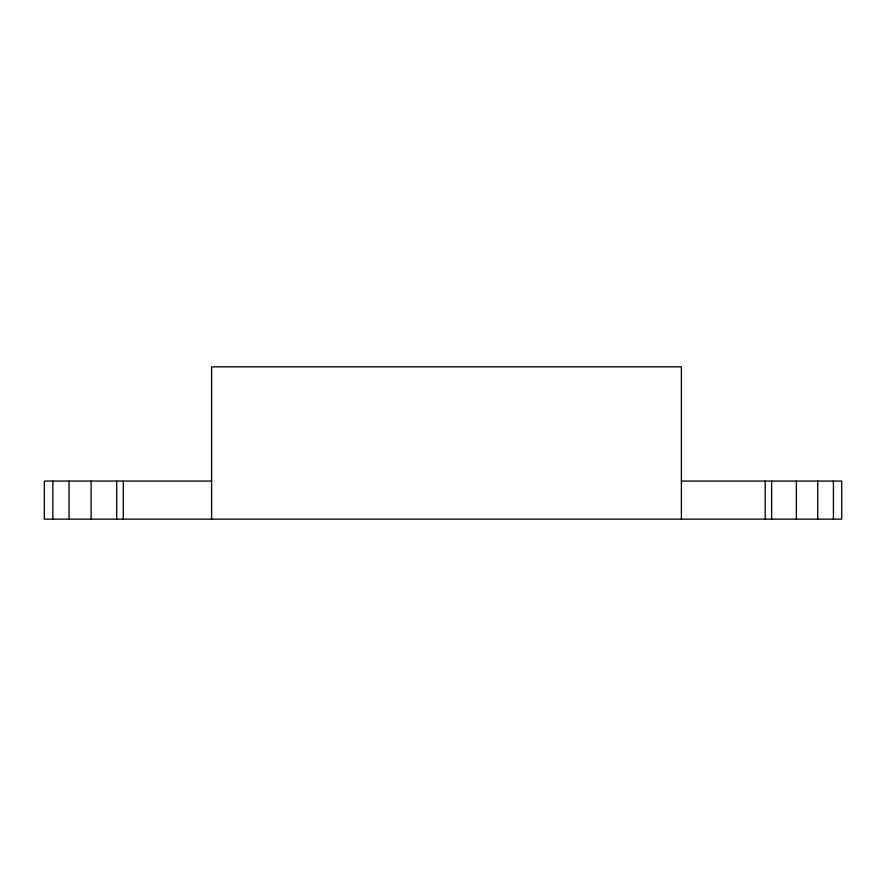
<?xml version="1.0" encoding="UTF-8"?>
<svg xmlns="http://www.w3.org/2000/svg" width="886" height="886" viewBox="0 0 886 886"><rect width="100%" height="100%" fill="white"/><g stroke="black" fill="none" stroke-linecap="round" stroke-linejoin="round"><path stroke-width="1.33" d="M211.599 481.065L44.3 481.065L44.3 519.141L841.7 519.141L841.7 481.065L681.389 481.065M833.416 481.065L833.416 519.141M817.734 481.065L817.734 519.141M796.37 481.065L796.37 519.141M771.628 481.065L771.628 519.141M765.227 481.065L765.227 519.141M681.389 519.141L681.389 366.859L211.599 366.859L211.599 519.141M123.298 481.065L123.298 519.141M116.686 481.065L116.686 519.141M91.125 481.065L91.125 519.141M69.053 481.065L69.053 519.141M52.861 481.065L52.861 519.141"/></g></svg>
